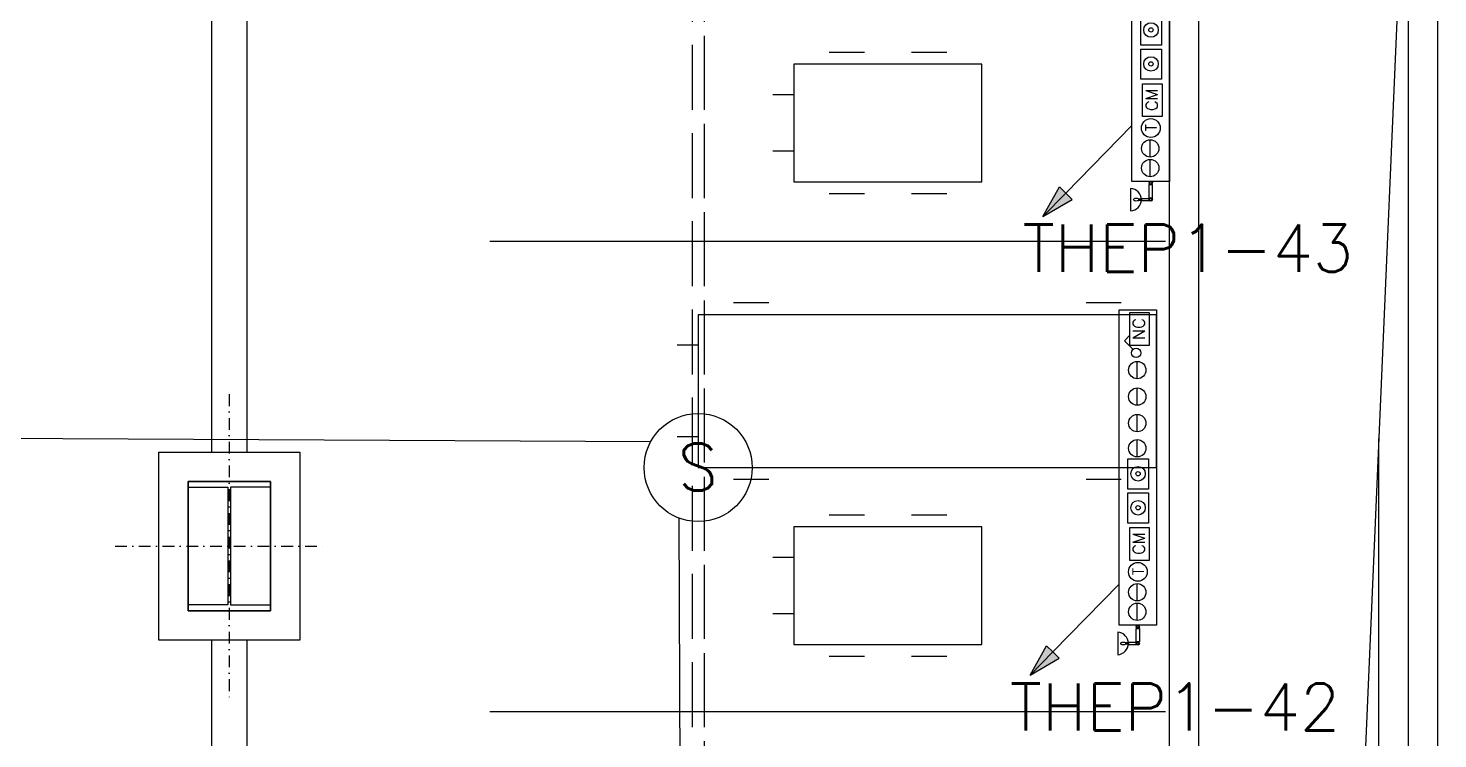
# Model space of a CAD drawing. Header units: inches. Extents: x 567429 to 582707, y 126347 to 133675.
# Drawn here: x 573707 to 574307, y 129308 to 129611 of the extents above; entities that cross this region are included whole.
import ezdxf
from ezdxf.enums import TextEntityAlignment as Align

# ---------------------------------------------------------------- set-up
doc = ezdxf.new("R2010")
doc.units = ezdxf.units.IN
doc.header["$MEASUREMENT"] = 0
doc.linetypes.add('DASHDOT2', pattern=[0.5, 0.25, -0.125, 0, -0.125])
doc.linetypes.add('DASHED', pattern=[0.75, 0.5, -0.25])
for name, color, linetype in [('1', 15, 'Continuous'), ('2', 1, 'Continuous'), ('CONSUL', 3, 'Continuous'), ('ELECT', 3, 'Continuous'), ('FIRE', 3, 'Continuous'), ('FIRE WIRE', 4, 'Continuous'), ('joan', 6, 'Continuous'), ('mobl', 11, 'Continuous'), ('SOCKET', 3, 'Continuous'), ('SOCKET WIRE', 4, 'Continuous'), ('SOTOON', 2, 'Continuous'), ('wall kanaf', 4, 'Continuous')]:
    doc.layers.add(name, color=color, linetype=linetype)
doc.styles.add('2floorplan$0$style1', font='romans.shx', dxfattribs={"height": 40})
doc.styles.add('ISOCP', font='isocp.shx')
doc.styles.add('ROMANS', font='romans.shx')
doc.linetypes.add('ZIGZAG', pattern='A,0.0001,-0.2,[131,ltypeshp.shx,S=0.2,R=0,X=-0.2,Y=0],-0.4,[131,ltypeshp.shx,S=0.2,R=180,X=0.2,Y=0],-0.2', length=0.8001)

# ---------------------------------------------------------------- blocks, each defined once
blk = doc.blocks.new('console3')
at = {"layer": 'CONSUL', "color": 3}
for p, q in [((-70.05, 16.53), (-79.59, 16.53)), ((-75.18, 11.96), (-75.18, 13)), ((-75.18, 13), (-74.46, 13)), ((-74.46, 13), (-74.46, 11.96)), ((-23.62, 3.4), (-23.62, 12.2)), ((-23.62, 12.2), (-10.78, 12.2)), ((-10.78, 12.2), (-10.78, 3.4)), ((-9.18, 3.4), (-9.18, 12.2)), ((-9.18, 12.2), (3.66, 12.2)), ((3.66, 12.2), (3.66, 3.4)), ((50.25, 10), (53.94, 13.64)), ((53.94, 13.64), (56.27, 11.32)), ((-74.46, 11.96), (-75.18, 11.96)), ((-65.06, 8.2), (-57.67, 8.2)), ((-56.72, 8.2), (-49.34, 8.2)), ((-39.5, 3.07), (-39.5, 11.4)), ((-39.5, 11.4), (-25.52, 11.4)), ((-25.52, 11.4), (-25.52, 3.07)), ((4.5, 8.2), (11.88, 8.2)), ((15.18, 8.2), (22.56, 8.2)), ((26.46, 8.2), (33.85, 8.2)), ((37.75, 8.2), (45.13, 8.2)), ((51.91, 3.07), (51.91, 11.4)), ((51.91, 11.4), (65.89, 11.4)), ((65.89, 11.4), (65.89, 3.07)), ((-25.52, 3.07), (-39.5, 3.07)), ((-10.78, 3.4), (-23.62, 3.4)), ((3.66, 3.4), (-9.18, 3.4)), ((65.89, 3.07), (51.91, 3.07))]:
    blk.add_line(p, q, dxfattribs=at)
at = {"layer": 'CONSUL', "color": 4}
for p, q in [((-67.03, 0), (-67.03, 15.95)), ((-67.03, 15.95), (67.03, 15.95)), ((67.03, 15.95), (67.03, 0)), ((67.03, 0), (-67.03, 0))]:
    blk.add_line(p, q, dxfattribs=at)
at = {"layer": 'CONSUL'}
for p, q in [((-75.36, 11.96), (-74.28, 11.96)), ((-75.36, 8.67), (-75.36, 11.96)), ((-74.28, 8.67), (-75.36, 8.67)), ((-74.28, 11.96), (-74.28, 8.67)), ((-74.12, 7.29), (-74.12, 8.66)), ((-74.12, 8.66), (-68.42, 8.66)), ((-68.42, 7.29), (-74.12, 7.29)), ((-68.42, 8.66), (-68.42, 7.29))]:
    blk.add_line(p, q, dxfattribs=at)
for centre, radius in [((-74.82, 7.97), 0.695), ((-74.82, 7.97), 0.453), ((-67.72, 7.97), 0.695), ((-67.72, 7.97), 0.453)]:
    blk.add_circle(centre, radius, dxfattribs=at)
at = {"layer": 'CONSUL', "color": 3}
for centre, radius in [((-61.36, 8.2), 3.69), ((-53.03, 8.2), 3.69), ((-44.35, 7.92), 4), ((-17.1, 7.86), 3.09), ((-17.1, 7.86), 0.926), ((-2.66, 7.86), 3.09), ((-2.66, 7.86), 0.926), ((8.19, 8.2), 3.69), ((18.87, 8.2), 3.69), ((30.15, 8.2), 3.69), ((41.44, 8.2), 3.69), ((48.76, 8.7), 1.98)]:
    blk.add_circle(centre, radius, dxfattribs=at)
blk.add_arc((-74.82, 16.74), 4.78, 182.53213, 357.46787, dxfattribs=at)
blk.add_ellipse((-74.82, 14.12), major_axis=(0, -1.12), ratio=0.548906, dxfattribs=at)
at = {"layer": 'CONSUL', "color": 2, "style": 'ISOCP'}
blk.add_text('T', height=5, dxfattribs=at).set_placement((-44.21, 7.84), align=Align.MIDDLE)
at = {"layer": 'CONSUL', "color": 2, "linetype": 'Continuous', "style": 'ROMANS'}
for s, p in [('CM', (-37.11, 5.03)), ('NC', (54.3, 5.03))]:
    blk.add_text(s, height=5, dxfattribs=at).set_placement(p)
blk = doc.blocks.new('S&H')
at = {"layer": 'FIRE'}
blk.add_circle((0, 0), 22.99, dxfattribs=at)
at = {"layer": 'FIRE', "color": 2, "style": 'ROMANS'}
blk.add_text('S', height=20, dxfattribs=at).set_placement((-0.14, 0.2), align=Align.MIDDLE)
blk = doc.blocks.new('FELESH')
at = {"layer": 'ELECT', "ltscale": 5}
for points in [[(5.31, 6.5), (3.03, 7.97), (-0.07, -1.84)], [(5.31, 6.5), (3.03, 7.97), (-0.07, -1.84)], [(5.31, 6.5), (7.58, 5.03), (-0.07, -1.84)], [(5.31, 6.5), (7.58, 5.03), (-0.07, -1.84)]]:
    blk.add_hatch(color=4, dxfattribs=at).paths.add_polyline_path(points)
at = {"layer": 'ELECT', "color": 4, "ltscale": 5}
for p, q in [((20.97, 30.75), (5.31, 6.5)), ((5.31, 6.5), (-0.07, -1.84))]:
    blk.add_line(p, q, dxfattribs=at)
at = {"layer": 'ELECT', "color": 4}
for p, q in [((-0.07, -1.84), (3.03, 7.97)), ((-0.07, -1.84), (7.58, 5.03)), ((-0.07, -1.84), (7.58, 5.03)), ((5.31, 6.5), (3.03, 7.97)), ((5.31, 6.5), (7.58, 5.03))]:
    blk.add_line(p, q, dxfattribs=at)

msp = doc.modelspace()

# ---------------------------------------------------------------- linework, layer by layer
at = {"layer": '1', "color": 15}
for p, q in [((574294.65, 129727.79), (574274.75, 129268.35)), ((574294.65, 129052.79), (574294.65, 129727.79)), ((574282.01, 129052.79), (574282.01, 129436.07))]:
    msp.add_line(p, q, dxfattribs=at)
at = {"layer": '2', "color": 15}
for p, q in [((573785.49, 129697.79), (573785.49, 129430.29)), ((573800.49, 129697.79), (573800.49, 129430.29)), ((573785.49, 129350.29), (573785.49, 129082.79)), ((573800.49, 129350.29), (573800.49, 129082.79))]:
    msp.add_line(p, q, dxfattribs=at)
at = {"layer": 'FIRE WIRE'}
for p, q in [((573593.49, 129436.69), (573972.34, 129434.75)), ((573986.14, 128885.25), (573984.43, 129402.16))]:
    msp.add_line(p, q, dxfattribs=at)
at = {"layer": 'joan', "color": 15, "linetype": 'DASHED', "ltscale": 50}
for p, q in [((573989.99, 131178.44), (573989.99, 126921.27)), ((573994.99, 131182.29), (573994.99, 126921.27)), ((573989.99, 129788.29), (573989.99, 126920.79)), ((573994.99, 129788.29), (573994.99, 126920.79))]:
    msp.add_line(p, q, dxfattribs=at)
at = {"layer": 'mobl', "color": 15}
for p, q in [((574063.24, 129600.23), (574048.24, 129600.23)), ((574098.24, 129600.23), (574083.24, 129600.23)), ((574113.24, 129595.23), (574033.24, 129595.23)), ((574033.24, 129595.23), (574033.24, 129545.23)), ((574113.24, 129545.23), (574113.24, 129595.23)), ((574033.24, 129582.23), (574024.24, 129582.23)), ((574033.24, 129558.23), (574024.24, 129558.23)), ((574033.24, 129545.23), (574113.24, 129545.23)), ((574048.24, 129540.23), (574063.24, 129540.23)), ((574083.24, 129540.23), (574098.24, 129540.23)), ((574022.49, 129493.69), (574007.49, 129493.69)), ((574172.49, 129493.69), (574157.49, 129493.69)), ((574187.49, 129488.69), (573992.49, 129488.69)), ((573992.49, 129488.69), (573992.49, 129423.69)), ((574187.49, 129423.69), (574187.49, 129488.69)), ((573992.49, 129475.69), (573983.49, 129475.69)), ((573992.49, 129436.69), (573983.49, 129436.69)), ((573992.49, 129423.69), (574187.49, 129423.69)), ((574007.49, 129418.69), (574022.49, 129418.69)), ((574157.49, 129418.69), (574172.49, 129418.69)), ((574063.24, 129403.41), (574048.24, 129403.41)), ((574098.24, 129403.41), (574083.24, 129403.41)), ((574113.24, 129398.41), (574033.24, 129398.41)), ((574033.24, 129398.41), (574033.24, 129348.41)), ((574113.24, 129348.41), (574113.24, 129398.41)), ((574033.24, 129385.41), (574024.24, 129385.41)), ((574033.24, 129361.41), (574024.24, 129361.41)), ((574033.24, 129348.41), (574113.24, 129348.41)), ((574048.24, 129343.41), (574063.24, 129343.41)), ((574083.24, 129343.41), (574098.24, 129343.41))]:
    msp.add_line(p, q, dxfattribs=at)
at = {"layer": 'mobl', "color": 15, "linetype": 'ZIGZAG', "ltscale": 20}
for p, q in [((574191.33, 129519.8), (573903.83, 129519.8)), ((574191.33, 129319.8), (573903.83, 129319.8))]:
    msp.add_line(p, q, dxfattribs=at)
at = {"layer": 'SOTOON', "color": 15, "linetype": 'DASHDOT2', "ltscale": 20}
for p, q in [((573792.99, 129454.85), (573792.99, 129325.73)), ((573792.99, 129454.85), (573792.99, 129325.73)), ((573792.99, 129454.85), (573792.99, 129325.73)), ((573792.99, 129454.85), (573792.99, 129325.73)), ((573792.99, 129454.85), (573792.99, 129325.73)), ((573744.46, 129390.29), (573834.44, 129390.29)), ((573744.46, 129390.29), (573834.44, 129390.29)), ((573744.46, 129390.29), (573834.44, 129390.29)), ((573744.46, 129390.29), (573834.44, 129390.29)), ((573744.46, 129390.29), (573834.44, 129390.29))]:
    msp.add_line(p, q, dxfattribs=at)
at = {"layer": 'SOTOON', "color": 15}
for p, q in [((573810.49, 129417.79), (573775.49, 129417.79)), ((573775.49, 129417.79), (573775.49, 129362.79)), ((573775.49, 129417.79), (573775.49, 129415.29)), ((573775.49, 129417.79), (573810.49, 129417.79)), ((573810.49, 129417.79), (573775.49, 129417.79)), ((573775.49, 129417.79), (573775.49, 129362.79)), ((573775.49, 129417.79), (573775.49, 129415.29)), ((573775.49, 129417.79), (573810.49, 129417.79)), ((573810.49, 129417.79), (573775.49, 129417.79)), ((573775.49, 129417.79), (573775.49, 129362.79)), ((573775.49, 129417.79), (573775.49, 129415.29)), ((573775.49, 129417.79), (573810.49, 129417.79)), ((573810.49, 129417.79), (573775.49, 129417.79)), ((573775.49, 129417.79), (573775.49, 129362.79)), ((573775.49, 129417.79), (573775.49, 129415.29)), ((573775.49, 129417.79), (573810.49, 129417.79)), ((573810.49, 129417.79), (573775.49, 129417.79)), ((573775.49, 129417.79), (573775.49, 129362.79)), ((573775.49, 129417.79), (573810.49, 129417.79)), ((573775.49, 129417.79), (573775.49, 129415.29)), ((573775.49, 129365.29), (573775.49, 129415.29)), ((573775.49, 129365.29), (573775.49, 129415.29)), ((573775.49, 129365.29), (573775.49, 129415.29)), ((573775.49, 129365.29), (573775.49, 129415.29)), ((573775.49, 129365.29), (573775.49, 129415.29)), ((573775.49, 129415.29), (573792.39, 129415.29)), ((573775.49, 129415.29), (573792.39, 129415.29)), ((573775.49, 129415.29), (573792.39, 129415.29)), ((573775.49, 129415.29), (573792.39, 129415.29)), ((573775.49, 129415.29), (573792.39, 129415.29)), ((573792.39, 129415.29), (573792.39, 129365.29)), ((573792.39, 129415.29), (573792.39, 129365.29)), ((573792.39, 129415.29), (573792.39, 129365.29)), ((573792.39, 129415.29), (573792.39, 129365.29)), ((573792.39, 129415.29), (573792.39, 129365.29)), ((573810.49, 129415.29), (573793.59, 129415.29)), ((573793.59, 129415.29), (573793.59, 129365.29)), ((573810.49, 129415.29), (573793.59, 129415.29)), ((573793.59, 129415.29), (573793.59, 129365.29)), ((573810.49, 129415.29), (573793.59, 129415.29)), ((573793.59, 129415.29), (573793.59, 129365.29)), ((573810.49, 129415.29), (573793.59, 129415.29)), ((573793.59, 129415.29), (573793.59, 129365.29)), ((573810.49, 129415.29), (573793.59, 129415.29)), ((573793.59, 129415.29), (573793.59, 129365.29)), ((573810.49, 129362.79), (573810.49, 129417.79)), ((573810.49, 129417.79), (573810.49, 129415.29)), ((573810.49, 129362.79), (573810.49, 129417.79)), ((573810.49, 129417.79), (573810.49, 129415.29)), ((573810.49, 129362.79), (573810.49, 129417.79)), ((573810.49, 129417.79), (573810.49, 129415.29)), ((573810.49, 129362.79), (573810.49, 129417.79)), ((573810.49, 129417.79), (573810.49, 129415.29)), ((573810.49, 129362.79), (573810.49, 129417.79)), ((573810.49, 129417.79), (573810.49, 129415.29)), ((573810.49, 129365.29), (573810.49, 129415.29)), ((573810.49, 129365.29), (573810.49, 129415.29)), ((573810.49, 129365.29), (573810.49, 129415.29)), ((573810.49, 129365.29), (573810.49, 129415.29)), ((573810.49, 129365.29), (573810.49, 129415.29)), ((573792.39, 129365.29), (573775.49, 129365.29)), ((573775.49, 129362.79), (573775.49, 129365.29)), ((573792.39, 129365.29), (573775.49, 129365.29)), ((573775.49, 129362.79), (573775.49, 129365.29)), ((573792.39, 129365.29), (573775.49, 129365.29)), ((573775.49, 129362.79), (573775.49, 129365.29)), ((573792.39, 129365.29), (573775.49, 129365.29)), ((573775.49, 129362.79), (573775.49, 129365.29)), ((573775.49, 129362.79), (573775.49, 129365.29)), ((573792.39, 129365.29), (573775.49, 129365.29)), ((573775.49, 129362.79), (573810.49, 129362.79)), ((573810.49, 129362.79), (573775.49, 129362.79)), ((573775.49, 129362.79), (573810.49, 129362.79)), ((573810.49, 129362.79), (573775.49, 129362.79)), ((573775.49, 129362.79), (573810.49, 129362.79)), ((573810.49, 129362.79), (573775.49, 129362.79)), ((573775.49, 129362.79), (573810.49, 129362.79)), ((573810.49, 129362.79), (573775.49, 129362.79)), ((573775.49, 129362.79), (573810.49, 129362.79)), ((573810.49, 129362.79), (573775.49, 129362.79)), ((573793.59, 129365.29), (573810.49, 129365.29)), ((573793.59, 129365.29), (573810.49, 129365.29)), ((573793.59, 129365.29), (573810.49, 129365.29)), ((573793.59, 129365.29), (573810.49, 129365.29)), ((573793.59, 129365.29), (573810.49, 129365.29)), ((573810.49, 129365.29), (573810.49, 129362.79)), ((573810.49, 129365.29), (573810.49, 129362.79)), ((573810.49, 129365.29), (573810.49, 129362.79)), ((573810.49, 129365.29), (573810.49, 129362.79)), ((573810.49, 129365.29), (573810.49, 129362.79))]:
    msp.add_line(p, q, dxfattribs=at)
at = {"layer": 'wall kanaf', "color": 15, "ltscale": 0.1}
for p, q in [((574307.15, 128937.79), (574307.15, 129780.29)), ((574294.65, 128950), (574294.65, 129767.79)), ((574205.49, 129067.79), (574205.49, 129712.79)), ((574192.99, 129080.29), (574192.99, 129700.29)), ((573762.99, 129350.29), (573762.99, 129430.29)), ((573762.99, 129430.29), (573792.99, 129430.29)), ((573792.99, 129430.29), (573822.99, 129430.29)), ((573822.99, 129430.29), (573822.99, 129350.29)), ((573775.49, 129417.79), (573810.49, 129417.79)), ((573775.49, 129362.79), (573775.49, 129417.79)), ((573810.49, 129417.79), (573810.49, 129362.79)), ((573810.49, 129362.79), (573775.49, 129362.79)), ((573792.99, 129350.29), (573762.99, 129350.29)), ((573822.99, 129350.29), (573792.99, 129350.29))]:
    msp.add_line(p, q, dxfattribs=at)

# ---------------------------------------------------------------- block references
at = {"layer": 'CONSUL', "ltscale": 5, "rotation": 90}
for p in [(574192.99, 129612.43), (574187.49, 129423.69)]:
    msp.add_blockref('console3', p, dxfattribs=at)
at = {"layer": 'FIRE'}
msp.add_blockref('S&H', (573992.49, 129423.69), dxfattribs=at)
at = {"layer": 'SOCKET WIRE', "xscale": 1.39534883739333, "yscale": 1.39534883739333, "zscale": 1.39534883739333, "rotation": 348.4518205066991}
for p in [(574139.78, 129532.96), (574134.28, 129337.84)]:
    msp.add_blockref('FELESH', p, dxfattribs=at)

# ---------------------------------------------------------------- texts
at = {"layer": 'SOCKET', "color": 2, "style": '2floorplan$0$style1'}
for s, p in [('THEP1-43', (574130.53, 129506.98)), ('THEP1-42', (574125.03, 129311.86))]:
    msp.add_text(s, height=20, dxfattribs=at).set_placement(p)

doc.saveas('drawing.dxf')
